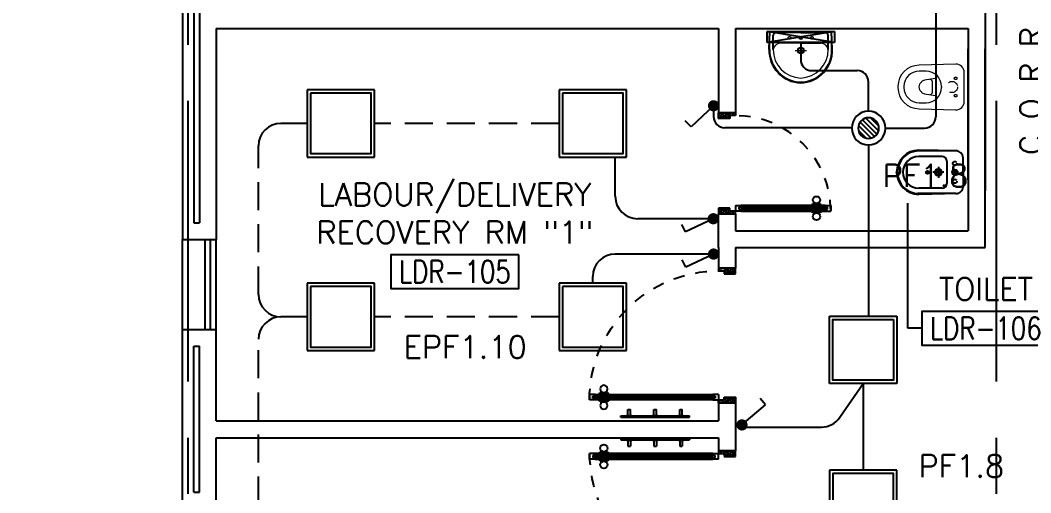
# Model space of a CAD drawing. Extents: x -0.3 to 91.9, y -1.1 to 78.4.
# Drawn here: x 8.65 to 17.66, y 21.89 to 26.1 of the extents above; entities that cross this region are included whole.
import ezdxf
from ezdxf.enums import TextEntityAlignment as Align

# ---------------------------------------------------------------- set-up
doc = ezdxf.new("R2010")
doc.units = 0
doc.header["$MEASUREMENT"] = 0
doc.header["$PDMODE"] = 34
for name, pattern in [('CENTERX2', [4, 2.5, -0.5, 0.5, -0.5]), ('DASHED', [0.75, 0.5, -0.25]), ('HIDDEN', [0.375, 0.25, -0.125]), ('HIDDEN2', [0.1875, 0.125, -0.0625])]:
    doc.linetypes.add(name, pattern=pattern)
doc.layers.get('0').update_dxf_attribs({"linetype": 'CONTINUOUS'})
doc.layers.get('DEFPOINTS').update_dxf_attribs({"linetype": 'CONTINUOUS'})
for name, color, linetype in [('AX-DIM', 11, 'CONTINUOUS'), ('AXES', 11, 'CENTERX2'), ('DOOR', 7, 'CONTINUOUS'), ('E-CLINE', 4, 'CONTINUOUS'), ('E-HLINE', 4, 'HIDDEN'), ('E-LITE', 4, 'CONTINUOUS'), ('E-SWITCH', 4, 'CONTINUOUS'), ('E-TEXT', 4, 'CONTINUOUS'), ('FIX', 11, 'CONTINUOUS'), ('INSUL', 11, 'CONTINUOUS'), ('NON-MEDICAL', 11, 'CONTINUOUS'), ('RM-BOX', 11, 'CONTINUOUS'), ('RM-NAME', 11, 'CONTINUOUS'), ('RM-NO', 11, 'CONTINUOUS'), ('WALL', 11, 'CONTINUOUS'), ('WIN', 7, 'CONTINUOUS')]:
    doc.layers.add(name, color=color, linetype=linetype)
doc.styles.add('ROMANS', font='ROMANS.shx', dxfattribs={"width": 0.6})
doc.dimstyles.new('STANDARD in', dxfattribs={"dimtxt": 0.24, "dimasz": 0.1, "dimexe": 0.07, "dimexo": 0.05, "dimgap": 0.05, "dimtad": 1, "dimdec": 0, "dimlfac": 1000, "dimzin": 0, "dimdsep": 46, "dimtxsty": 'ROMANS', "dimblk": 'ARCHTICK', "dimcen": 0.05, "dimdle": 0.05, "dimclrd": 7, "dimclre": 7, "dimclrt": 2, "dimadec": 0, "dimazin": 0, "dimtfac": 1, "dimtdec": 0, "dimtmove": 2, "dimatfit": 3, "dimldrblk": 'ARCHTICK', "dimfxl": 0, "dimtolj": 1, "dimtzin": 0, "dimarcsym": 0})

# ---------------------------------------------------------------- blocks, each defined once
blk = doc.blocks.new('_ARCHTICK')
at = {"color": 0, "linetype": 'ByBlock', "const_width": 0.15}
blk.add_lwpolyline([(-0.5, -0.5), (0.5, 0.5)], dxfattribs=at)
blk = doc.blocks.new('*D159')
at = {"layer": 'AX-DIM', "color": 7, "lineweight": -2, "ltscale": 0.3}
for p, q in [((1.6833, 5.45), (1.6833, 64.87)), ((9.8048, 64.82), (1.6133, 64.82)), ((10.4833, 5.5), (1.6133, 5.5))]:
    blk.add_line(p, q, dxfattribs=at)
at = {"layer": 'DEFPOINTS', "color": 0, "ltscale": 0.3}
for p in [(1.6833, 64.82), (9.8548, 64.82), (10.5333, 5.5)]:
    blk.add_point(p, dxfattribs=at)
at = {"layer": 'AX-DIM', "color": 7, "lineweight": -2, "ltscale": 0.3, "xscale": 0.1, "yscale": 0.1, "zscale": 0.1}
for p, rotation in [((1.6833, 64.82), 90), ((1.6833, 5.5), 270)]:
    blk.add_blockref('_ARCHTICK', p, dxfattribs=dict(at, rotation=rotation))
at = {"layer": 'AX-DIM', "color": 2, "ltscale": 0.3, "insert": (1.5133, 35.16), "char_height": 0.24, "attachment_point": 5, "rotation": 90, "style": 'ROMANS'}
blk.add_mtext('\\A1;59320', dxfattribs=at)
blk = doc.blocks.new('RM1')
at = {"layer": 'RM-BOX'}
blk.add_lwpolyline([(569.9, -200), (-569.9, -200), (-569.9, -500), (569.9, -500)], close=True, dxfattribs=at)
at = {"layer": 'RM-NAME', "style": 'ROMANS'}
for tag, p in [('ROOMNAME1', (0, 323.8)), ('ROOMNAME2', (0, 0))]:
    blk.add_attdef(tag, text='', height=200, dxfattribs=at).set_placement(p, align=Align.MIDDLE)
at = {"layer": 'RM-NO', "style": 'ROMANS', "width": 0.8}
blk.add_attdef('ROOMNO', text='', height=200, dxfattribs=at).set_placement((0, -350), align=Align.MIDDLE)
blk = doc.blocks.new('DOOR90')
at = {"layer": 'DOOR', "color": 0, "linetype": 'ByBlock'}
for p, q in [((-150, 0), (-150, -25)), ((-150, 0), (0, 0)), ((0, -50), (0, 0)), ((-1000, -25), (-1000, -75)), ((-1000, -75), (-1000, -25)), ((-950, -25), (-1000, -25)), ((-950, -75), (-1000, -75)), ((-970, -42), (-970, -58)), ((-950, -42), (-970, -42)), ((-950, -58), (-970, -58)), ((-950, -25), (-950, -42)), ((-950, -58), (-950, -75)), ((-917.6, -25), (-917.6, -17.8)), ((-827.6, -17.8), (-917.6, -17.8)), ((-917.6, -75), (-917.6, -82.2)), ((-827.6, -82.2), (-917.6, -82.2)), ((-905, -17.8), (-905, -8.8)), ((-905, -8.8), (-840.2, -8.8)), ((-905, -17.8), (-840.2, -17.8)), ((-905, -82.2), (-905, -91.2)), ((-905, -82.2), (-840.2, -82.2)), ((-840.2, -17.8), (-840.2, -8.8)), ((-840.2, -82.2), (-840.2, -91.2)), ((-827.6, -25), (-827.6, -17.8)), ((-827.6, -75), (-827.6, -82.2)), ((-200, -42), (-200, -25)), ((-200, -25), (-150, -25)), ((-180, -42), (-200, -42)), ((-200, -75), (-200, -58)), ((-200, -58), (-180, -58)), ((-150, -75), (-200, -75)), ((-180, -58), (-180, -42)), ((-150, -75), (-150, -25)), ((-150, -25), (-100, -25)), ((-100, -25), (-100, -50)), ((-100, -50), (0, -50)), ((-905, -91.2), (-840.2, -91.2)), ((-150, -900), (-150, -875)), ((-150, -875), (-100, -875)), ((0, -900), (-150, -900)), ((-150, -900), (0, -900)), ((-100, -850), (0, -850)), ((-100, -875), (-100, -850)), ((0, -850), (0, -900))]:
    blk.add_line(p, q, dxfattribs=at)
at = {"layer": 'DOOR', "color": 9, "linetype": 'ByBlock'}
for p, q in [((0, -50), (-113.7, 0)), ((0, -50), (-40.1, 0)), ((0, -50), (-100, -36.6)), ((0, -850), (-113.7, -900)), ((0, -850), (-100, -863.4)), ((0, -850), (-40.1, -900))]:
    blk.add_line(p, q, dxfattribs=at)
at = {"layer": 'DOOR', "linetype": 'ByBlock'}
for p, q in [((-200, -25), (-950, -25)), ((-200, -42), (-950, -42)), ((-200, -58), (-950, -58)), ((-950, -75), (-200, -75))]:
    blk.add_line(p, q, dxfattribs=at)
at = {"layer": 'DOOR', "color": 0, "linetype": 'ByBlock'}
for centre in [(-872.6, 23.5), (-872.6, -123.5)]:
    blk.add_circle(centre, 32.4, dxfattribs=at)
at = {"layer": 'DOOR', "color": 9, "linetype": 'ByBlock'}
for centre, radius, start, end in [((0, -50), 154.4, 161.10529, 166.28577), ((0, -50), 134.4, 158.15985, 169.28002), ((0, -50), 94.4, 148.01819, 180), ((0, -50), 74.4, 137.77643, 180), ((0, -50), 114.4, 154.08384, 167.37743), ((0, -50), 54.4, 113.20738, 180), ((0, -50), 34.4, 90, 180), ((0, -50), 14.4, 90, 180), ((0, -850), 154.4, 193.71423, 198.89471), ((0, -850), 134.4, 190.71998, 201.84015), ((0, -850), 94.4, 180, 211.98181), ((0, -850), 74.4, 180, 222.22357), ((0, -850), 54.4, 180, 246.79262), ((0, -850), 34.4, 180, 270), ((0, -850), 14.4, 180, 270)]:
    blk.add_arc(centre, radius, start, end, dxfattribs=at)
at = {"layer": 'DOOR', "linetype": 'HIDDEN', "ltscale": 0.5}
blk.add_arc((-150, -25), 850, 180, 270, dxfattribs=at)
blk = doc.blocks.new('DOOR100')
at = {"layer": 'DOOR', "color": 0, "linetype": 'ByBlock'}
for p, q in [((-25, 1300), (-75, 1300)), ((-75, 1300), (-25, 1300)), ((-75, 1250), (-75, 1300)), ((-42, 1270), (-58, 1270)), ((-58, 1250), (-58, 1270)), ((-42, 1250), (-42, 1270)), ((-25, 1250), (-25, 1300)), ((-82.2, 1205), (-91.2, 1205)), ((-91.2, 1205), (-91.2, 1140.2)), ((-75, 1217.6), (-82.2, 1217.6)), ((-82.2, 1127.6), (-82.2, 1217.6)), ((-82.2, 1205), (-82.2, 1140.2)), ((-58, 1250), (-75, 1250)), ((-25, 1250), (-42, 1250)), ((-25, 1217.6), (-17.8, 1217.6)), ((-17.8, 1127.6), (-17.8, 1217.6)), ((-17.8, 1205), (-8.8, 1205)), ((-17.8, 1205), (-17.8, 1140.2)), ((-8.8, 1205), (-8.8, 1140.2)), ((-82.2, 1140.2), (-91.2, 1140.2)), ((-75, 1127.6), (-82.2, 1127.6)), ((-25, 1127.6), (-17.8, 1127.6)), ((-17.8, 1140.2), (-8.8, 1140.2)), ((-75, 200), (-58, 200)), ((-75, 150), (-75, 200)), ((-58, 200), (-58, 180)), ((-42, 200), (-25, 200)), ((-42, 180), (-42, 200)), ((-25, 200), (-25, 150)), ((-1200, 0), (-1200, 150)), ((-1200, 150), (-1175, 150)), ((-1200, 150), (-1200, 0)), ((-1175, 150), (-1175, 100)), ((-1175, 100), (-1150, 100)), ((-1150, 100), (-1150, 0)), ((-75, 150), (-25, 150)), ((-58, 180), (-42, 180)), ((-50, 100), (-50, 0)), ((-25, 100), (-50, 100)), ((0, 150), (-25, 150)), ((-25, 150), (-25, 100)), ((0, 150), (0, 0)), ((-1150, 0), (-1200, 0)), ((-50, 0), (0, 0))]:
    blk.add_line(p, q, dxfattribs=at)
at = {"layer": 'DOOR', "linetype": 'ByBlock'}
for p, q in [((-75, 1250), (-75, 200)), ((-58, 200), (-58, 1250)), ((-42, 200), (-42, 1250)), ((-25, 200), (-25, 1250)), ((0, 0), (0, 150))]:
    blk.add_line(p, q, dxfattribs=at)
at = {"layer": 'DOOR', "color": 9, "linetype": 'ByBlock'}
for p, q in [((-1150, 0), (-1200, 113.7)), ((-1150, 0), (-1163.4, 100)), ((-50, 0), (0, 113.7)), ((-50, 0), (-36.6, 100)), ((-1150, 0), (-1200, 40.1)), ((-50, 0), (0, 40.1))]:
    blk.add_line(p, q, dxfattribs=at)
at = {"layer": 'DOOR', "color": 0, "linetype": 'ByBlock'}
for centre in [(-123.5, 1172.6), (23.5, 1172.6)]:
    blk.add_circle(centre, 32.4, dxfattribs=at)
at = {"layer": 'DOOR', "linetype": 'HIDDEN', "ltscale": 0.5}
blk.add_arc((-25, 150), 1150, 89.99998, 180.00006, dxfattribs=at)
at = {"layer": 'DOOR', "color": 9, "linetype": 'ByBlock'}
for centre, radius, start, end in [((-1150, 0), 154.4, 103.71423, 108.89471), ((-1150, 0), 134.4, 100.71998, 111.84015), ((-1150, 0), 94.4, 90, 121.98181), ((-50, 0), 94.4, 58.01819, 90), ((-50, 0), 134.4, 68.15985, 79.28002), ((-50, 0), 114.4, 64.08384, 77.37743), ((-50, 0), 154.4, 71.10529, 76.28577), ((-1150, 0), 74.4, 90, 132.22357), ((-1150, 0), 54.4, 90, 156.79262), ((-1150, 0), 34.4, 90, 180), ((-1150, 0), 14.4, 90, 180), ((-50, 0), 74.4, 47.77643, 90), ((-50, 0), 54.4, 23.20738, 90), ((-50, 0), 34.4, 0, 90), ((-50, 0), 14.4, 0, 90)]:
    blk.add_arc(centre, radius, start, end, dxfattribs=at)
blk = doc.blocks.new('A$C49F1192B')
at = {"layer": 'DOOR', "color": 0, "linetype": 'ByBlock', "xscale": -1, "rotation": 270}
blk.add_blockref('DOOR100', (0, 1200), dxfattribs=at)
blk = doc.blocks.new('WC1')
at = {"layer": 'FIX', "lineweight": 20}
for p, q in [((-210, 203.8), (-538, 193.8)), ((-475, 140.8), (-538, 140.8)), ((-727, 4.8), (-727, -4.8)), ((-674, 4.8), (-674, -4.8)), ((-533.7, 24.2), (-539.5, 0)), ((-539.5, 0), (-533.7, -24.2)), ((-394.8, 75.7), (-490.4, 60.1)), ((-339, 4.8), (-339, -4.8)), ((-490.4, -60.1), (-394.8, -75.7)), ((-538, -140.8), (-475, -140.8)), ((-538, -193.8), (-210, -203.8))]:
    blk.add_line(p, q, dxfattribs=at)
at = {"layer": 'FIX', "linetype": 'Continuous', "lineweight": 20}
blk.add_line((-420.1, -47.3), (-420.4, 44.6), dxfattribs=at)
at = {"layer": 'FIX', "lineweight": 20}
blk.add_lwpolyline([(-213.2, -203.8), (-210, -203.8, 0.414214), (-137, -130.8), (-137, 0), (-137, 130.8, 0.414214), (-210, 203.8)], format="xyb", dxfattribs=at)
at = {"layer": 'FIX', "linetype": 'HIDDEN2', "lineweight": 20, "ltscale": 0.3}
blk.add_circle((-245, 0), 49.8, dxfattribs=at)
at = {"layer": 'FIX', "linetype": 'HIDDEN', "lineweight": 20, "ltscale": 0.05}
for centre in [(-213.2, 77.5), (-213.2, -77.5)]:
    blk.add_circle(centre, 11.6, dxfattribs=at)
at = {"layer": 'FIX', "lineweight": 20}
for centre, radius, start, end in [((-538, 4.8), 189, 90, 180), ((-538, 4.8), 136, 90, 180), ((-475, 4.8), 136, 360, 90), ((-473, -6.9), 68.2, 128.92417, 152.84682), ((-464.4, -17.6), 82, 108.49595, 128.92417), ((-538, -4.8), 189, 180, 270), ((-538, -4.8), 136, 180, 270), ((-473, 6.9), 68.2, 207.15318, 231.07583), ((-464.4, 17.6), 82, 231.07583, 251.50405), ((-475, -4.8), 136, 270, 0)]:
    blk.add_arc(centre, radius, start, end, dxfattribs=at)
at = {"layer": 'FIX', "linetype": 'Continuous', "lineweight": 20}
for centre, start, end in [((-442.7, 45.5), 357.66621, 91.61215), ((-442.4, -45.6), 268.38785, 2.33379)]:
    blk.add_arc(centre, 22.3, start, end, dxfattribs=at)
blk = doc.blocks.new('BIDET1')
at = {"layer": 'FIX'}
for p, q in [((-88, 190), (-427.7, 190)), ((-210, 140), (-420, 140)), ((-170, 100), (-170, -100)), ((-25, -2.7), (-25, 128.1)), ((-616.7, 2.1), (-616.7, -2.7)), ((-352, 1.5), (-352, 1.5)), ((-350.1, 5.3), (-350.1, 5.3)), ((-348.2, 1.5), (-348.2, 1.5)), ((-346.3, 5.3), (-346.3, 5.3)), ((-344.4, 9.1), (-344.4, 9.1)), ((-344.4, 1.5), (-344.4, 1.5)), ((-342.4, 5.3), (-342.4, 5.3)), ((-340.5, 9.1), (-340.5, 9.1)), ((-340.5, 1.5), (-340.5, 1.5)), ((-338.6, 5.3), (-338.6, 5.3)), ((-336.7, 1.5), (-336.7, 1.5)), ((-334.8, 5.3), (-334.8, 5.3)), ((-332.9, 1.5), (-332.9, 1.5)), ((-616.7, -7.6), (-616.7, -2.7)), ((-350.1, -2.3), (-350.1, -2.3)), ((-348.2, -6.2), (-348.2, -6.2)), ((-346.3, -2.3), (-346.3, -2.3)), ((-346.3, -10), (-346.3, -10)), ((-344.4, -6.2), (-344.4, -6.2)), ((-342.4, -2.3), (-342.4, -2.3)), ((-342.4, -10), (-342.4, -10)), ((-340.5, -6.2), (-340.5, -6.2)), ((-338.6, -2.3), (-338.6, -2.3)), ((-338.6, -10), (-338.6, -10)), ((-336.7, -6.2), (-336.7, -6.2)), ((-334.8, -2.3), (-334.8, -2.3)), ((-332.9, -6.2), (-332.9, -6.2)), ((-331, -2.3), (-331, -2.3)), ((-25, -2.7), (-25, -133.6)), ((-210, -140), (-420, -140)), ((-88, -190), (-427.7, -190))]:
    blk.add_line(p, q, dxfattribs=at)
at = {"layer": 'FIX', "linetype": 'ByBlock', "ltscale": 0.3}
for p, q in [((-75, 190), (-420, 196.7)), ((-75, -190), (-420, -196.7))]:
    blk.add_line(p, q, dxfattribs=at)
at = {"layer": 'FIX', "linetype": 'DASHED', "ltscale": 0.05}
for p, q in [((-196.1, 0), (-293.9, 0)), ((-245, 48.9), (-245, -48.9))]:
    blk.add_line(p, q, dxfattribs=at)
at = {"layer": 'FIX', "linetype": 'HIDDEN', "ltscale": 0.05}
for centre in [(-97.5, 80), (-97.5, -80)]:
    blk.add_circle(centre, 17.5, dxfattribs=at)
at = {"layer": 'FIX'}
for centre, radius in [((-342, 0), 13.8), ((-342, 0), 11), ((-245, 0), 31.7), ((-245, 0), 22.5), ((-97.5, 0), 24.5), ((-97.5, 0), 17.5)]:
    blk.add_circle(centre, radius, dxfattribs=at)
at = {"layer": 'FIX', "linetype": 'ByBlock', "ltscale": 0.3}
blk.add_arc((-420, 0), 196.7, 90, 270, dxfattribs=at)
at = {"layer": 'FIX'}
for centre, radius, start, end in [((-420, 0), 190, 90, 270), ((-87.1, 127.9), 62.1, 0.14634, 90.8397), ((-420, 0), 140, 90, 270), ((-210, 100), 40, 0, 90), ((-210, -100), 40, 270, 0), ((-87.1, -127.9), 62.1, 269.1603, 359.85366)]:
    blk.add_arc(centre, radius, start, end, dxfattribs=at)
blk = doc.blocks.new('LAV1')
at = {"layer": 'FIX', "linetype": 'ByBlock', "ltscale": 0.3}
for p, q in [((-280, 210), (-275, 50)), ((-245, 210), (-245, 85)), ((245, 210), (245, 85)), ((280, 210), (275, 50)), ((0, 60), (-220.2, 60)), ((0, 60), (220.2, 60))]:
    blk.add_line(p, q, dxfattribs=at)
at = {"layer": 'FIX', "linetype": 'Continuous', "lineweight": 20}
for p, q in [((-275, 210), (-275, 50)), ((275, 210), (275, 50)), ((0, 155), (-181.4, 155)), ((0, 155), (181.4, 155)), ((0, 50), (-275, 50)), ((0, 50), (-252.5, 50)), ((0, 50), (252.5, 50)), ((0, 50), (275, 50))]:
    blk.add_line(p, q, dxfattribs=at)
at = {"layer": 'FIX', "linetype": 'DASHED', "lineweight": 20, "ltscale": 0.05}
for p, q in [((49.5, 220), (-50.5, 220)), ((-0.5, 170), (-0.5, 270)), ((-0.5, 170), (-0.5, 270))]:
    blk.add_line(p, q, dxfattribs=at)
at = {"layer": 'FIX', "lineweight": 20}
for p, q in [((15.6, 107.5), (-15.5, 107.5)), ((0, 92), (0, 123))]:
    blk.add_line(p, q, dxfattribs=at)
for centre, radius in [((-0.5, 220), 29.5), ((-0.5, 220), 22.5), ((0, 107.5), 15.5)]:
    blk.add_circle(centre, radius, dxfattribs=at)
at = {"layer": 'FIX', "linetype": 'HIDDEN', "lineweight": 20, "ltscale": 0.05}
for centre in [(-100, 107.5), (100, 107.5)]:
    blk.add_circle(centre, 12.4, dxfattribs=at)
at = {"layer": 'FIX', "linetype": 'ByBlock', "ltscale": 0.3}
for centre, radius, start, end in [((6.9, 220), 287, 91.37765, 182.00641), ((-6.9, 220), 287, 357.99359, 88.62235), ((-220.1, 84.9), 24.9, 179.70214, 269.94861), ((220.1, 84.9), 24.9, 270.05139, 0.29786)]:
    blk.add_arc(centre, radius, start, end, dxfattribs=at)
at = {"layer": 'FIX', "linetype": 'Continuous', "lineweight": 20}
for centre, radius, start, end in [((8.4, 216.7), 283.4, 91.6988, 181.35097), ((7.6, 212.5), 252.7, 91.73281, 180.48842), ((-8.4, 216.7), 283.4, 358.64903, 88.3012), ((-7.6, 212.5), 252.7, 359.51158, 88.26719), ((-179.2, 221.8), 66.9, 190.20056, 268.07863), ((179.2, 221.8), 66.9, 271.92137, 349.79944)]:
    blk.add_arc(centre, radius, start, end, dxfattribs=at)
blk = doc.blocks.new('L42')
at = {"layer": 'E-LITE'}
for p, q in [((0.3, 0.3), (-0.3, 0.3)), ((-0.3, 0.3), (-0.3, -0.3)), ((0.3, -0.3), (0.3, 0.3)), ((-0.3, -0.3), (0.3, -0.3))]:
    blk.add_line(p, q, dxfattribs=at)
at = {"layer": 'E-LITE', "color": 8}
blk.add_lwpolyline([(-0.27, 0.27), (-0.27, -0.27), (0.27, -0.27), (0.27, 0.27)], close=True, dxfattribs=at)
blk = doc.blocks.new('*X59')
at = {"color": 0}
for p, q in [((21548.527, 18540.142), (21548.801, 18540.415)), ((21548.529, 18539.966), (21548.977, 18540.414)), ((21548.584, 18539.845), (21549.098, 18540.359)), ((21548.672, 18539.756), (21549.187, 18540.271)), ((21548.793, 18539.7), (21549.243, 18540.15)), ((21548.966, 18539.696), (21549.246, 18539.977))]:
    blk.add_line(p, q, dxfattribs=at)
blk = doc.blocks.new('SPOT')
at = {"layer": 'E-LITE'}
for radius in [0.6, 0.369]:
    blk.add_circle((0, 0), radius, dxfattribs=at)
at = {"layer": 'E-LITE', "color": 8}
blk.add_blockref('*X59', (-21548.886, -18540.056), dxfattribs=at)
blk = doc.blocks.new('MR20')
at = {"layer": 'E-LITE'}
for p, q in [((-300, 100), (-300, 0)), ((-300, 100), (-300, 0)), ((300, 0), (300, 100)), ((300, 0), (300, 100)), ((-300, 0), (300, 0)), ((-300, 0), (300, 0)), ((-300, 0), (300, 0)), ((-300, 0), (-300, 0)), ((300, 0), (300, 0))]:
    blk.add_line(p, q, dxfattribs=at)
at = {"layer": 'E-LITE', "color": 3}
blk.add_line((300, 100), (-300, 100), dxfattribs=at)
at = {"layer": 'E-LITE', "color": 8}
for p, q in [((300, 0), (-300, 100)), ((300, 100), (-300, 0))]:
    blk.add_line(p, q, dxfattribs=at)
blk = doc.blocks.new('1G1W')
for p, q in [((0, 0), (0.55, 0)), ((0.55, 0), (0.55, -0.15))]:
    blk.add_line(p, q)
at = {"const_width": 0.1}
blk.add_lwpolyline([(-0.05, 0, 1), (0.05, 0, 1)], format="xyb", close=True, dxfattribs=at)

msp = doc.modelspace()

# ---------------------------------------------------------------- linework, layer by layer
at = {"layer": 'AXES'}
for p, q in [((17.35, -1.1143), (17.35, 77.6984)), ((10.15, -1.1143), (10.15, 43.805))]:
    msp.add_line(p, q, dxfattribs=at)
at = {"layer": 'E-CLINE', "color": 4, "linetype": 'ByBlock'}
for p, q in [((16.8106, 26.9639), (16.8106, 25.2438)), ((15.6065, 25.905), (15.6065, 25.756)), ((15.7065, 25.656), (16.111, 25.656)), ((16.211, 25.2938), (16.211, 25.556)), ((16.361, 25.1438), (16.7106, 25.1438)), ((16.211, 24.9938), (16.211, 23.4693)), ((15.9555, 22.5672), (16.1632, 22.8693)), ((16.1632, 22.8693), (16.1632, 22.0957)), ((15.0993, 22.4805), (15.7907, 22.4805))]:
    msp.add_line(p, q, dxfattribs=at)
at = {"layer": 'E-CLINE', "color": 4}
for p, q in [((11.2103, 25.1862), (10.9757, 25.1862)), ((11.2103, 23.4623), (10.9757, 23.4623))]:
    msp.add_line(p, q, dxfattribs=at)
at = {"layer": 'E-CLINE', "color": 4, "linetype": 'ByBlock'}
for centre, radius, start, end in [((15.7065, 25.756), 0.1, 180, 270), ((16.111, 25.556), 0.1, 0, 90), ((16.7106, 25.2438), 0.1, 270, 0), ((10.9757, 23.2623), 0.2, 90, 180), ((15.7907, 22.6805), 0.2, 270, 325.48235)]:
    msp.add_arc(centre, radius, start, end, dxfattribs=at)
at = {"layer": 'E-CLINE', "color": 4}
for centre, start, end in [((10.9757, 24.9862), 90, 180), ((10.9757, 23.6623), 180, 270)]:
    msp.add_arc(centre, 0.2, start, end, dxfattribs=at)
at = {"layer": 'E-HLINE', "color": 4}
for p, q in [((13.4542, 25.1862), (11.8103, 25.1862)), ((10.7757, 23.6623), (10.7757, 24.9862)), ((13.4542, 23.4623), (11.8103, 23.4623)), ((10.7757, 21.7897), (10.7757, 23.2623))]:
    msp.add_line(p, q, dxfattribs=at)
at = {"layer": 'E-SWITCH', "color": 4}
for p, q in [((14.8305, 25.3427), (14.8305, 25.2475)), ((16.0611, 25.1475), (14.9305, 25.1475)), ((13.9542, 24.5364), (13.9542, 24.8862)), ((14.8276, 24.3364), (14.1542, 24.3364)), ((14.8303, 24.0217), (13.9542, 24.0217)), ((13.7542, 23.7623), (13.7542, 23.8217))]:
    msp.add_line(p, q, dxfattribs=at)
for centre, radius, start, end in [((14.9305, 25.2475), 0.1, 180, 270), ((14.1542, 24.5364), 0.2, 180, 270), ((13.9542, 23.8217), 0.2, 90, 180)]:
    msp.add_arc(centre, radius, start, end, dxfattribs=at)
at = {"layer": 'INSUL'}
for p, q in [((10.2, 27.1), (10.2, 24.3)), ((10.25, 27.1), (10.25, 24.3)), ((10.2, 24.3), (10.25, 24.3)), ((10.2, 21.9), (10.2, 23.2)), ((10.2, 23.2), (10.25, 23.2)), ((10.25, 21.9), (10.25, 23.2)), ((10.2, 21.9), (10.25, 21.9))]:
    msp.add_line(p, q, dxfattribs=at)
at = {"layer": 'NON-MEDICAL'}
for p, q in [((14.0672, 22.6379), (14.0906, 22.6379)), ((14.0672, 22.5839), (14.0672, 22.6379)), ((14.0906, 22.5839), (14.0906, 22.6379)), ((14.2979, 22.5839), (14.2979, 22.6379)), ((14.2979, 22.6379), (14.3214, 22.6379)), ((14.3214, 22.5839), (14.3214, 22.6379)), ((14.5287, 22.5839), (14.5287, 22.6379)), ((14.5287, 22.6379), (14.5521, 22.6379)), ((14.5521, 22.5839), (14.5521, 22.6379)), ((14.0049, 22.5675), (14.0049, 22.5793)), ((14.0049, 22.5793), (14.6145, 22.5793)), ((14.0049, 22.5675), (14.6145, 22.5675)), ((14.0558, 22.5839), (14.102, 22.5839)), ((14.0558, 22.5793), (14.0558, 22.5839)), ((14.102, 22.5793), (14.102, 22.5839)), ((14.2866, 22.5839), (14.3327, 22.5839)), ((14.2866, 22.5793), (14.2866, 22.5839)), ((14.3327, 22.5793), (14.3327, 22.5839)), ((14.5173, 22.5793), (14.5173, 22.5839)), ((14.5173, 22.5839), (14.5635, 22.5839)), ((14.5635, 22.5793), (14.5635, 22.5839)), ((14.6145, 22.5675), (14.6145, 22.5793)), ((14.0049, 22.3798), (14.0049, 22.368)), ((14.0049, 22.3798), (14.6145, 22.3798)), ((14.0049, 22.368), (14.6145, 22.368)), ((14.0558, 22.368), (14.0558, 22.3634)), ((14.0558, 22.3634), (14.102, 22.3634)), ((14.0672, 22.3634), (14.0672, 22.3094)), ((14.0906, 22.3634), (14.0906, 22.3094)), ((14.102, 22.368), (14.102, 22.3634)), ((14.2866, 22.368), (14.2866, 22.3634)), ((14.2866, 22.3634), (14.3327, 22.3634)), ((14.2979, 22.3634), (14.2979, 22.3094)), ((14.3214, 22.3634), (14.3214, 22.3094)), ((14.3327, 22.368), (14.3327, 22.3634)), ((14.5173, 22.368), (14.5173, 22.3634)), ((14.5173, 22.3634), (14.5635, 22.3634)), ((14.5287, 22.3634), (14.5287, 22.3094)), ((14.5521, 22.3634), (14.5521, 22.3094)), ((14.5635, 22.368), (14.5635, 22.3634)), ((14.6145, 22.3798), (14.6145, 22.368)), ((14.0672, 22.3094), (14.0906, 22.3094)), ((14.2979, 22.3094), (14.3214, 22.3094)), ((14.5287, 22.3094), (14.5521, 22.3094))]:
    msp.add_line(p, q, dxfattribs=at)
at = {"layer": 'RM-NAME'}
for p, q in [((16.5611, 23.3603), (16.5611, 24.4762)), ((16.6865, 23.3603), (16.5611, 23.3603))]:
    msp.add_line(p, q, dxfattribs=at)
at = {"layer": 'WALL'}
for p, q in [((10.1, 27.1), (10.1, 24.15)), ((17.25, 27.1), (17.25, 24.585)), ((10.4, 26.03), (14.875, 26.03)), ((10.4, 26.03), (10.4, 24.15)), ((14.875, 26.03), (14.875, 25.28)), ((15.025, 26.03), (15.025, 25.28)), ((15.025, 26.03), (17.1, 26.03)), ((17.1, 26.03), (17.1, 24.23)), ((17.1, 24.6821), (17.1, 25.85)), ((17.25, 24.08), (17.25, 25.85)), ((14.875, 25.28), (15.025, 25.28)), ((14.875, 24.38), (15.025, 24.38)), ((15.025, 24.38), (15.025, 24.23)), ((15.025, 24.23), (17.1, 24.23)), ((10.1, 24.15), (10.4, 24.15)), ((14.875, 24.08), (14.875, 23.8965)), ((15.025, 24.08), (17.25, 24.08)), ((15.025, 24.08), (15.025, 23.8965)), ((10.1, 21.75), (10.1, 23.35)), ((10.1, 23.35), (10.4, 23.35)), ((10.4, 22.535), (10.4, 23.35)), ((14.875, 22.6965), (14.875, 22.535)), ((15.025, 22.6965), (15.025, 22.2685)), ((10.4, 22.535), (14.875, 22.535)), ((10.4, 22.385), (14.875, 22.385)), ((10.4, 21.75), (10.4, 22.385)), ((14.875, 22.385), (14.875, 22.2685)), ((14.875, 22.2685), (15.025, 22.2685))]:
    msp.add_line(p, q, dxfattribs=at)
at = {"layer": 'WALL', "linetype": 'ByBlock'}
for p, q in [((14.875, 24.08), (14.875, 24.38)), ((14.875, 23.8965), (15.025, 23.8965)), ((14.875, 22.6965), (15.025, 22.6965))]:
    msp.add_line(p, q, dxfattribs=at)
at = {"layer": 'WIN'}
for p, q in [((10.1, 23.35), (10.1, 24.15)), ((10.3, 23.35), (10.3, 24.15)), ((10.35, 23.35), (10.35, 24.15)), ((10.4, 23.35), (10.4, 24.15))]:
    msp.add_line(p, q, dxfattribs=at)

# ---------------------------------------------------------------- block references
at = {"ltscale": 1000, "xscale": 0.0009999999892897904, "yscale": 0.000999999996565748, "zscale": 0.001, "rotation": 180}
msp.add_blockref('LAV1', (15.6065, 26.055), dxfattribs=at)
at = {"layer": 'DOOR', "color": 0, "linetype": 'ByBlock', "xscale": 0.0009999999892897904, "yscale": 0.000999999996565748, "zscale": 0.001, "rotation": 180}
msp.add_blockref('DOOR90', (14.875, 24.38), dxfattribs=at)
at = {"layer": 'DOOR', "color": 0, "linetype": 'ByBlock', "ltscale": 0.3, "xscale": 0.0009999999892897904, "yscale": 0.000999999996565748, "zscale": 0.001, "rotation": 180}
msp.add_blockref('A$C49F1192B', (15.025, 23.8965), dxfattribs=at)
at = {"layer": 'DOOR', "color": 0, "linetype": 'ByBlock', "ltscale": 0.3, "xscale": -0.0009999999892897904, "yscale": 0.000999999996565748, "zscale": 0.001}
msp.add_blockref('A$C49F1192B', (15.025, 21.0685), dxfattribs=at)
at = {"layer": 'E-LITE', "rotation": 180}
for name, p, xscale, yscale, zscale in [('MR20', (15.6065, 26.005), -0.0009999999892897904, 0.0009999999892897904, 0.001), ('SPOT', (16.211, 25.1438), -0.25, 0.25, 0.25)]:
    msp.add_blockref(name, p, dxfattribs=dict(at, xscale=xscale, yscale=yscale, zscale=zscale))
at = {"layer": 'E-LITE'}
for p in [(11.5103, 25.1862), (13.7542, 25.1862), (11.5103, 23.4623), (13.7542, 23.4623)]:
    msp.add_blockref('L42', p, dxfattribs=at)
at = {"layer": 'E-LITE', "xscale": -1}
msp.add_blockref('L42', (16.1632, 23.1693), dxfattribs=at)
at = {"layer": 'E-LITE', "rotation": 180}
msp.add_blockref('L42', (16.1632, 21.7957), dxfattribs=at)
at = {"layer": 'E-SWITCH', "color": 4, "yscale": 0.5, "zscale": 0.5}
for p, xscale, rotation in [((14.8305, 25.3427), 0.4999999999959848, 223.1935865749044), ((14.8276, 24.3364), 0.5, 205.4361108982569), ((14.8303, 24.0217), 0.5, 205.4361108982569), ((15.0832, 22.4996), -0.5000000000088983, 220.2333263992194)]:
    msp.add_blockref('1G1W', p, dxfattribs=dict(at, xscale=xscale, rotation=rotation))
at = {"layer": 'FIX', "xscale": 0.0009999999892897904, "yscale": 0.000999999996565748, "zscale": 0.001}
for name, p in [('WC1', (17.1999, 25.51)), ('BIDET1', (17.078, 24.75))]:
    msp.add_blockref(name, p, dxfattribs=at)
at = {"layer": 'RM-NAME', "xscale": 0.000999999996565748, "yscale": 0.000999999996565748, "zscale": 0.001, "rotation": 90}
msp.add_blockref('RM1', (17.6607, 26.057), dxfattribs=at).add_auto_attribs({'ROOMNO': 'LDR-139', 'ROOMNAME2': 'C O R R I D O R'})
at = {"layer": 'RM-NAME', "xscale": 0.0009999999892897904, "yscale": 0.000999999996565748, "zscale": 0.001}
for p, values in [((12.5263, 24.2143), {'ROOMNO': 'LDR-105', 'ROOMNAME2': 'RECOVERY RM "1"', 'ROOMNAME1': 'LABOUR/DELIVERY'}), ((17.2564, 23.7103), {'ROOMNO': 'LDR-106', 'ROOMNAME2': 'TOILET'})]:
    msp.add_blockref('RM1', p, dxfattribs=at).add_auto_attribs(values)

# ---------------------------------------------------------------- texts
at = {"layer": 'E-TEXT', "color": 4, "style": 'ROMANS'}
for s, p in [('PF1.8', (16.3379, 24.6205)), ('EPF1.10', (12.0694, 23.0932)), ('PF1.8', (16.6569, 22.0327))]:
    msp.add_text(s, height=0.2, dxfattribs=at).set_placement(p)

# ---------------------------------------------------------------- dimensions: what is measured, and where the dimension line sits
at = {"layer": 'AX-DIM'}
dim = msp.add_linear_dim(base=(1.6833, 64.82), p1=(10.5333, 5.5), p2=(9.8548, 64.82), angle=90, dimstyle='STANDARD in', dxfattribs=at)
dim.commit()
dim.dimension.update_dxf_attribs({"geometry": '*D159', "text_midpoint": (1.5133, 35.16)})

doc.saveas('drawing.dxf')
